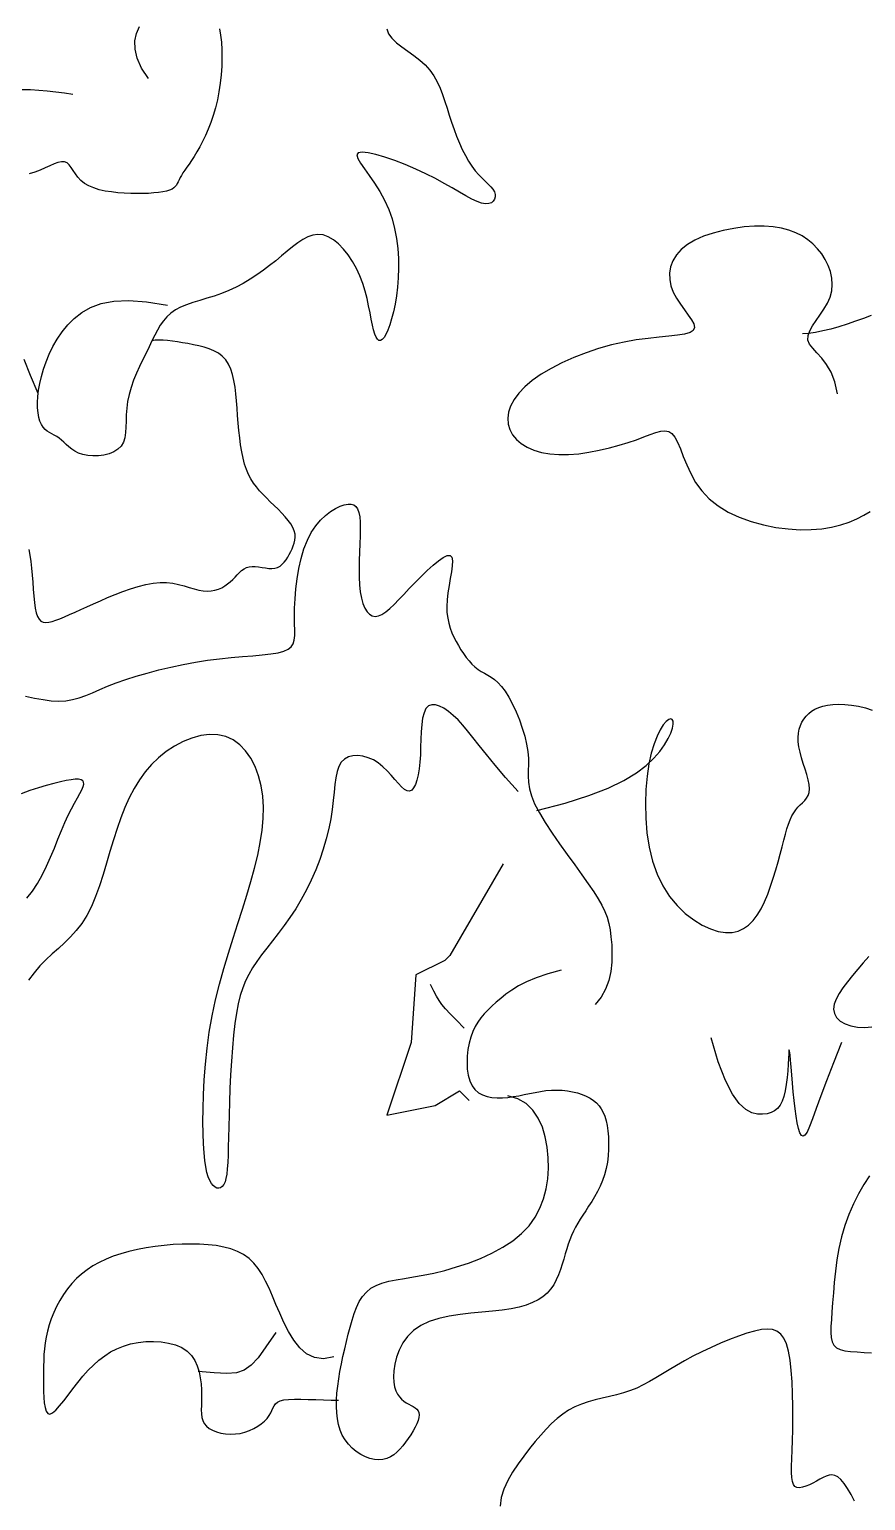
# Model space of a CAD drawing. Extents: x 2475 to 5335, y 627 to 2827.
# Drawn here: x 3806.6 to 3945.7, y 2127.4 to 2372.1 of the extents above; entities that cross this region are included whole.
import ezdxf

# ---------------------------------------------------------------- set-up
doc = ezdxf.new("R2010")
doc.units = 0
doc.header["$MEASUREMENT"] = 0
doc.layers.add('3', color=3, linetype='CONTINUOUS')
doc.layers.add('7', color=7, linetype='CONTINUOUS')

msp = doc.modelspace()

# ---------------------------------------------------------------- linework, layer by layer
at = {"layer": '3'}
for points in [[(3838.18, 2372.16), (3838.37, 2371.11), (3838.5, 2369.94), (3838.58, 2368.68), (3838.6, 2367.34), (3838.57, 2365.96), (3838.47, 2364.55), (3838.32, 2363.13), (3838.11, 2361.73), (3837.84, 2360.36), (3837.52, 2359.05), (3837.15, 2357.79), (3836.74, 2356.6), (3836.3, 2355.48), (3835.84, 2354.43), (3835.37, 2353.44), (3834.9, 2352.54), (3834.43, 2351.71), (3833.98, 2350.97), (3833.55, 2350.29), (3833.15, 2349.69), (3832.77, 2349.15), (3832.43, 2348.65), (3832.12, 2348.21), (3831.86, 2347.8), (3831.64, 2347.43), (3831.46, 2347.08), (3831.31, 2346.76), (3831.17, 2346.46), (3831.02, 2346.19), (3830.84, 2345.94), (3830.6, 2345.71), (3830.29, 2345.51), (3829.89, 2345.33), (3829.37, 2345.18), (3828.75, 2345.06), (3828.04, 2344.95), (3827.24, 2344.88), (3826.37, 2344.82), (3825.44, 2344.79), (3824.45, 2344.79), (3823.42, 2344.81), (3822.35, 2344.86), (3821.28, 2344.93), (3820.21, 2345.05), (3819.17, 2345.21), (3818.19, 2345.43), (3817.27, 2345.71), (3816.44, 2346.05), (3815.72, 2346.47), (3815.13, 2346.96), (3814.64, 2347.51), (3814.22, 2348.07), (3813.86, 2348.62), (3813.53, 2349.13), (3813.19, 2349.55), (3812.82, 2349.87), (3812.4, 2350.05), (3811.9, 2350.07), (3811.32, 2349.95), (3810.67, 2349.72), (3809.96, 2349.41), (3809.18, 2349.05), (3808.35, 2348.69), (3807.47, 2348.34), (3806.54, 2348.04)], [(3866.04, 2372.18), (3866.33, 2371.37), (3866.88, 2370.61), (3867.63, 2369.88), (3868.53, 2369.18), (3869.51, 2368.47), (3870.53, 2367.75), (3871.52, 2366.99), (3872.42, 2366.18), (3873.2, 2365.3), (3873.85, 2364.36), (3874.41, 2363.37), (3874.89, 2362.32), (3875.31, 2361.24), (3875.69, 2360.12), (3876.06, 2358.97), (3876.42, 2357.81), (3876.81, 2356.64), (3877.22, 2355.46), (3877.65, 2354.31), (3878.11, 2353.19), (3878.59, 2352.11), (3879.1, 2351.1), (3879.62, 2350.16), (3880.17, 2349.32), (3880.75, 2348.57), (3881.32, 2347.91), (3881.89, 2347.33), (3882.42, 2346.82), (3882.91, 2346.35), (3883.34, 2345.91), (3883.68, 2345.49), (3883.93, 2345.07), (3884.05, 2344.64), (3884.07, 2344.23), (3883.97, 2343.85), (3883.75, 2343.52), (3883.43, 2343.27), (3882.99, 2343.12), (3882.45, 2343.08), (3881.8, 2343.19), (3881.04, 2343.46), (3880.18, 2343.87), (3879.2, 2344.4), (3878.11, 2345.02), (3876.9, 2345.72), (3875.57, 2346.48), (3874.12, 2347.27), (3872.55, 2348.07), (3870.85, 2348.85), (3869.1, 2349.6), (3867.36, 2350.27), (3865.7, 2350.85), (3864.19, 2351.29), (3862.91, 2351.58), (3861.92, 2351.68), (3861.29, 2351.56), (3861.07, 2351.21), (3861.22, 2350.63), (3861.65, 2349.85), (3862.31, 2348.89), (3863.11, 2347.78), (3863.98, 2346.52), (3864.86, 2345.15), (3865.67, 2343.69), (3866.35, 2342.16), (3866.9, 2340.58), (3867.33, 2338.95), (3867.64, 2337.3), (3867.85, 2335.64), (3867.96, 2333.99), (3867.98, 2332.36), (3867.93, 2330.77), (3867.81, 2329.24), (3867.63, 2327.77), (3867.4, 2326.39), (3867.13, 2325.11), (3866.83, 2323.96), (3866.52, 2322.93), (3866.2, 2322.07), (3865.88, 2321.37), (3865.57, 2320.85), (3865.28, 2320.51), (3865, 2320.35), (3864.73, 2320.37), (3864.48, 2320.55), (3864.24, 2320.91), (3864.02, 2321.42), (3863.82, 2322.1), (3863.63, 2322.92), (3863.44, 2323.88), (3863.24, 2324.95), (3863.01, 2326.1), (3862.74, 2327.32), (3862.42, 2328.57), (3862.02, 2329.84), (3861.54, 2331.09), (3860.97, 2332.32), (3860.32, 2333.49), (3859.59, 2334.57), (3858.81, 2335.55), (3857.99, 2336.4), (3857.14, 2337.09), (3856.28, 2337.6), (3855.42, 2337.91), (3854.58, 2337.99), (3853.74, 2337.88), (3852.91, 2337.59), (3852.07, 2337.14), (3851.21, 2336.58), (3850.34, 2335.92), (3849.45, 2335.19), (3848.51, 2334.41), (3847.54, 2333.62), (3846.53, 2332.83), (3845.49, 2332.04), (3844.4, 2331.27), (3843.29, 2330.53), (3842.14, 2329.84), (3840.97, 2329.21), (3839.77, 2328.65), (3838.55, 2328.16), (3837.32, 2327.74), (3836.1, 2327.36), (3834.92, 2327), (3833.78, 2326.65), (3832.71, 2326.28), (3831.73, 2325.87), (3830.85, 2325.42), (3830.09, 2324.89), (3829.43, 2324.29), (3828.85, 2323.62), (3828.33, 2322.88), (3827.86, 2322.08), (3827.41, 2321.21), (3826.95, 2320.29), (3826.48, 2319.3), (3825.97, 2318.26), (3825.44, 2317.17), (3824.9, 2316.04), (3824.39, 2314.89), (3823.91, 2313.72), (3823.49, 2312.54), (3823.14, 2311.37), (3822.89, 2310.22), (3822.75, 2309.08), (3822.68, 2307.99), (3822.65, 2306.94), (3822.63, 2305.95), (3822.57, 2305.02), (3822.45, 2304.18), (3822.22, 2303.43), (3821.84, 2302.79), (3821.3, 2302.26), (3820.61, 2301.83), (3819.81, 2301.52), (3818.95, 2301.3), (3818.04, 2301.19), (3817.13, 2301.17), (3816.26, 2301.24), (3815.46, 2301.39), (3814.75, 2301.63), (3814.14, 2301.93), (3813.61, 2302.27), (3813.13, 2302.65), (3812.7, 2303.04), (3812.3, 2303.42), (3811.91, 2303.78), (3811.52, 2304.1), (3811.12, 2304.37), (3810.71, 2304.6), (3810.31, 2304.82), (3809.91, 2305.04), (3809.52, 2305.28), (3809.16, 2305.57), (3808.84, 2305.93), (3808.55, 2306.37), (3808.31, 2306.92), (3808.13, 2307.56), (3808, 2308.3), (3807.93, 2309.12), (3807.92, 2310.03), (3807.97, 2311.02), (3808.09, 2312.07), (3808.29, 2313.19), (3808.55, 2314.36), (3808.9, 2315.57), (3809.33, 2316.82), (3809.86, 2318.07), (3810.47, 2319.33), (3811.2, 2320.56), (3812.02, 2321.77), (3812.97, 2322.93), (3814.03, 2324.02), (3815.28, 2325), (3816.75, 2325.84), (3818.51, 2326.48), (3820.62, 2326.88), (3823.12, 2327), (3826.07, 2326.79), (3829.54, 2326.2)], [(3826.39, 2363.94), (3825.24, 2365.66), (3824.51, 2367.28), (3824.15, 2368.78), (3824.13, 2370.17), (3824.39, 2371.43), (3824.89, 2372.57)], [(3805.38, 2362.1), (3806.72, 2362.07), (3808.11, 2361.99), (3809.54, 2361.86), (3810.97, 2361.7), (3812.4, 2361.52), (3813.8, 2361.32)], [(3941.04, 2311.48), (3940.6, 2313.46), (3939.97, 2315.07), (3939.2, 2316.38), (3938.39, 2317.43), (3937.6, 2318.31), (3936.91, 2319.06), (3936.39, 2319.74), (3936.11, 2320.42), (3936.13, 2321.15), (3936.4, 2321.94), (3936.87, 2322.77), (3937.45, 2323.66), (3938.11, 2324.58), (3938.76, 2325.54), (3939.34, 2326.54), (3939.79, 2327.57), (3940.06, 2328.62), (3940.15, 2329.68), (3940.07, 2330.74), (3939.84, 2331.8), (3939.48, 2332.82), (3938.99, 2333.81), (3938.39, 2334.74), (3937.71, 2335.61), (3936.94, 2336.4), (3936.08, 2337.11), (3935.14, 2337.73), (3934.1, 2338.26), (3932.95, 2338.69), (3931.69, 2339.02), (3930.32, 2339.24), (3928.82, 2339.35), (3927.2, 2339.35), (3925.5, 2339.23), (3923.76, 2339), (3922.02, 2338.66), (3920.34, 2338.22), (3918.75, 2337.68), (3917.31, 2337.04), (3916.05, 2336.3), (3915.02, 2335.48), (3914.22, 2334.58), (3913.63, 2333.62), (3913.26, 2332.61), (3913.08, 2331.57), (3913.1, 2330.51), (3913.31, 2329.45), (3913.69, 2328.4), (3914.23, 2327.37), (3914.88, 2326.39), (3915.55, 2325.45), (3916.19, 2324.58), (3916.72, 2323.79), (3917.09, 2323.09), (3917.21, 2322.5), (3917.02, 2322.02), (3916.48, 2321.66), (3915.59, 2321.4), (3914.41, 2321.21), (3912.98, 2321.05), (3911.33, 2320.89), (3909.51, 2320.69), (3907.55, 2320.43), (3905.5, 2320.08), (3903.4, 2319.6), (3901.28, 2319), (3899.18, 2318.3), (3897.14, 2317.51), (3895.18, 2316.64), (3893.36, 2315.71), (3891.7, 2314.72), (3890.23, 2313.7), (3888.99, 2312.65), (3887.99, 2311.58), (3887.2, 2310.51), (3886.64, 2309.45), (3886.29, 2308.41), (3886.15, 2307.4), (3886.22, 2306.43), (3886.48, 2305.52), (3886.94, 2304.67), (3887.59, 2303.89), (3888.4, 2303.2), (3889.38, 2302.6), (3890.51, 2302.11), (3891.77, 2301.73), (3893.16, 2301.48), (3894.67, 2301.36), (3896.28, 2301.37), (3897.96, 2301.51), (3899.67, 2301.76), (3901.39, 2302.08), (3903.07, 2302.48), (3904.69, 2302.92), (3906.2, 2303.38), (3907.58, 2303.85), (3908.8, 2304.31), (3909.87, 2304.72), (3910.8, 2305.04), (3911.61, 2305.26), (3912.31, 2305.32), (3912.93, 2305.2), (3913.48, 2304.86), (3913.97, 2304.27), (3914.42, 2303.41), (3914.88, 2302.31), (3915.37, 2301.05), (3915.93, 2299.66), (3916.6, 2298.2), (3917.42, 2296.74), (3918.43, 2295.32), (3919.66, 2294.01), (3921.14, 2292.84), (3922.82, 2291.82), (3924.68, 2290.96), (3926.65, 2290.24), (3928.7, 2289.68), (3930.77, 2289.27), (3932.81, 2289), (3934.79, 2288.87), (3936.66, 2288.89), (3938.41, 2289.04), (3940.04, 2289.3), (3941.56, 2289.67), (3942.96, 2290.13), (3944.24, 2290.67), (3945.4, 2291.27), (3946.45, 2291.93)], [(3946.61, 2324.52), (3945.34, 2324.03), (3944.01, 2323.54), (3942.65, 2323.07), (3941.27, 2322.64), (3939.91, 2322.25), (3938.6, 2321.93), (3937.36, 2321.68), (3936.22, 2321.52), (3935.21, 2321.46)], [(3806.45, 2285.57), (3806.65, 2284.64), (3806.81, 2283.6), (3806.93, 2282.48), (3807.03, 2281.31), (3807.12, 2280.13), (3807.2, 2278.96), (3807.29, 2277.83), (3807.39, 2276.79), (3807.52, 2275.85), (3807.69, 2275.06), (3807.9, 2274.44), (3808.16, 2273.98), (3808.48, 2273.67), (3808.85, 2273.49), (3809.28, 2273.43), (3809.77, 2273.47), (3810.33, 2273.6), (3810.96, 2273.81), (3811.65, 2274.07), (3812.42, 2274.39), (3813.25, 2274.75), (3814.15, 2275.16), (3815.11, 2275.6), (3816.13, 2276.07), (3817.22, 2276.56), (3818.37, 2277.07), (3819.58, 2277.59), (3820.82, 2278.11), (3822.1, 2278.6), (3823.38, 2279.05), (3824.66, 2279.44), (3825.92, 2279.76), (3827.14, 2279.98), (3828.3, 2280.09), (3829.4, 2280.07), (3830.43, 2279.96), (3831.39, 2279.77), (3832.31, 2279.54), (3833.16, 2279.28), (3833.97, 2279.04), (3834.74, 2278.84), (3835.46, 2278.7), (3836.15, 2278.66), (3836.81, 2278.69), (3837.42, 2278.81), (3838.01, 2278.99), (3838.56, 2279.23), (3839.07, 2279.52), (3839.55, 2279.85), (3839.99, 2280.21), (3840.4, 2280.6), (3840.78, 2280.99), (3841.15, 2281.38), (3841.51, 2281.75), (3841.88, 2282.08), (3842.27, 2282.36), (3842.68, 2282.58), (3843.13, 2282.72), (3843.62, 2282.77), (3844.15, 2282.75), (3844.7, 2282.69), (3845.27, 2282.6), (3845.83, 2282.51), (3846.38, 2282.44), (3846.91, 2282.42), (3847.4, 2282.47), (3847.85, 2282.61), (3848.26, 2282.83), (3848.62, 2283.12), (3848.96, 2283.48), (3849.26, 2283.87), (3849.54, 2284.31), (3849.8, 2284.76), (3850.04, 2285.23), (3850.27, 2285.7), (3850.47, 2286.18), (3850.64, 2286.66), (3850.75, 2287.15), (3850.8, 2287.65), (3850.77, 2288.16), (3850.64, 2288.7), (3850.42, 2289.25), (3850.08, 2289.83), (3849.64, 2290.42), (3849.13, 2291.03), (3848.55, 2291.65), (3847.93, 2292.28), (3847.29, 2292.9), (3846.65, 2293.53), (3846.02, 2294.15), (3845.42, 2294.76), (3844.87, 2295.36), (3844.35, 2295.99), (3843.87, 2296.64), (3843.43, 2297.34), (3843.03, 2298.08), (3842.68, 2298.9), (3842.38, 2299.8), (3842.11, 2300.78), (3841.9, 2301.85), (3841.71, 2302.98), (3841.56, 2304.16), (3841.43, 2305.38), (3841.31, 2306.61), (3841.21, 2307.85), (3841.12, 2309.09), (3841.02, 2310.3), (3840.91, 2311.47), (3840.78, 2312.6), (3840.6, 2313.67), (3840.37, 2314.67), (3840.08, 2315.58), (3839.7, 2316.41), (3839.23, 2317.12), (3838.66, 2317.72), (3838, 2318.22), (3837.27, 2318.63), (3836.47, 2318.97), (3835.62, 2319.24), (3834.74, 2319.46), (3833.85, 2319.65), (3832.95, 2319.82), (3832.06, 2319.98), (3831.19, 2320.13), (3830.36, 2320.25), (3829.56, 2320.35), (3828.81, 2320.41), (3828.12, 2320.42), (3827.5, 2320.39), (3826.95, 2320.29)], [(3808.03, 2311.54), (3806.74, 2314.53), (3805.71, 2317.21)], [(3805.9, 2261.17), (3807.4, 2260.87), (3808.83, 2260.62), (3810.19, 2260.44), (3811.46, 2260.37), (3812.64, 2260.44), (3813.76, 2260.63), (3814.86, 2260.93), (3815.95, 2261.32), (3817.08, 2261.77), (3818.28, 2262.28), (3819.58, 2262.83), (3821.01, 2263.39), (3822.6, 2263.95), (3824.32, 2264.51), (3826.16, 2265.04), (3828.1, 2265.55), (3830.09, 2266.03), (3832.13, 2266.46), (3834.18, 2266.84), (3836.22, 2267.15), (3838.22, 2267.4), (3840.16, 2267.6), (3842.01, 2267.76), (3843.74, 2267.91), (3845.32, 2268.05), (3846.73, 2268.21), (3847.94, 2268.41), (3848.91, 2268.66), (3849.64, 2268.98), (3850.14, 2269.39), (3850.46, 2269.89), (3850.64, 2270.51), (3850.71, 2271.26), (3850.71, 2272.16), (3850.69, 2273.21), (3850.67, 2274.44), (3850.69, 2275.84), (3850.77, 2277.39), (3850.91, 2279.03), (3851.13, 2280.73), (3851.41, 2282.43), (3851.78, 2284.09), (3852.25, 2285.67), (3852.81, 2287.12), (3853.47, 2288.39), (3854.21, 2289.5), (3855.01, 2290.45), (3855.84, 2291.24), (3856.67, 2291.89), (3857.49, 2292.39), (3858.26, 2292.77), (3858.96, 2293.02), (3859.58, 2293.15), (3860.1, 2293.15), (3860.54, 2293.02), (3860.9, 2292.75), (3861.18, 2292.33), (3861.39, 2291.76), (3861.53, 2291.03), (3861.6, 2290.13), (3861.62, 2289.06), (3861.6, 2287.85), (3861.55, 2286.53), (3861.49, 2285.15), (3861.44, 2283.75), (3861.41, 2282.34), (3861.42, 2280.99), (3861.48, 2279.71), (3861.61, 2278.54), (3861.8, 2277.51), (3862.06, 2276.61), (3862.37, 2275.85), (3862.74, 2275.24), (3863.16, 2274.8), (3863.62, 2274.53), (3864.12, 2274.44), (3864.65, 2274.53), (3865.23, 2274.79), (3865.85, 2275.21), (3866.52, 2275.77), (3867.24, 2276.45), (3868.02, 2277.24), (3868.86, 2278.12), (3869.77, 2279.08), (3870.74, 2280.09), (3871.75, 2281.11), (3872.76, 2282.09), (3873.73, 2282.97), (3874.63, 2283.72), (3875.43, 2284.27), (3876.08, 2284.58), (3876.56, 2284.6), (3876.84, 2284.3), (3876.94, 2283.71), (3876.91, 2282.89), (3876.78, 2281.89), (3876.59, 2280.77), (3876.38, 2279.57), (3876.19, 2278.37), (3876.06, 2277.2), (3876.01, 2276.11), (3876.04, 2275.11), (3876.16, 2274.19), (3876.34, 2273.32), (3876.58, 2272.51), (3876.87, 2271.74), (3877.2, 2271.01), (3877.56, 2270.29), (3877.95, 2269.59), (3878.36, 2268.91), (3878.8, 2268.26), (3879.25, 2267.64), (3879.71, 2267.06), (3880.2, 2266.53), (3880.7, 2266.06), (3881.21, 2265.65), (3881.73, 2265.3), (3882.27, 2264.99), (3882.82, 2264.68), (3883.38, 2264.34), (3883.95, 2263.94), (3884.53, 2263.44), (3885.13, 2262.81), (3885.73, 2262.01), (3886.35, 2261.02), (3886.96, 2259.87), (3887.54, 2258.61), (3888.09, 2257.27), (3888.58, 2255.89), (3888.99, 2254.52), (3889.3, 2253.2), (3889.5, 2251.96), (3889.59, 2250.84), (3889.59, 2249.81), (3889.56, 2248.83), (3889.55, 2247.87), (3889.6, 2246.87), (3889.77, 2245.8), (3890.1, 2244.62), (3890.63, 2243.3), (3891.42, 2241.8), (3892.4, 2240.16), (3893.54, 2238.43), (3894.77, 2236.65), (3896.04, 2234.86), (3897.3, 2233.13), (3898.49, 2231.49), (3899.56, 2229.99), (3900.46, 2228.67), (3901.21, 2227.49), (3901.81, 2226.41), (3902.29, 2225.4), (3902.67, 2224.41), (3902.95, 2223.4), (3903.17, 2222.32), (3903.33, 2221.14), (3903.45, 2219.83), (3903.5, 2218.4), (3903.45, 2216.92), (3903.28, 2215.4), (3902.95, 2213.91), (3902.43, 2212.46), (3901.68, 2211.11), (3900.69, 2209.9)], [(3887.87, 2245.31), (3885.79, 2247.68), (3884.06, 2249.73), (3882.6, 2251.5), (3881.39, 2253.01), (3880.36, 2254.31), (3879.47, 2255.42), (3878.66, 2256.39), (3877.88, 2257.24), (3877.1, 2257.99), (3876.31, 2258.64), (3875.54, 2259.17), (3874.81, 2259.54), (3874.12, 2259.75), (3873.5, 2259.76), (3872.97, 2259.56), (3872.54, 2259.12), (3872.22, 2258.43), (3871.99, 2257.53), (3871.84, 2256.46), (3871.75, 2255.27), (3871.7, 2254.01), (3871.65, 2252.71), (3871.61, 2251.43), (3871.53, 2250.2), (3871.41, 2249.08), (3871.25, 2248.08), (3871.04, 2247.22), (3870.79, 2246.5), (3870.5, 2245.95), (3870.17, 2245.58), (3869.8, 2245.4), (3869.4, 2245.43), (3868.95, 2245.68), (3868.47, 2246.11), (3867.95, 2246.67), (3867.38, 2247.33), (3866.77, 2248.05), (3866.11, 2248.77), (3865.39, 2249.46), (3864.62, 2250.08), (3863.79, 2250.58), (3862.93, 2250.96), (3862.06, 2251.21), (3861.21, 2251.32), (3860.4, 2251.28), (3859.65, 2251.09), (3859, 2250.73), (3858.46, 2250.2), (3858.06, 2249.51), (3857.76, 2248.64), (3857.55, 2247.63), (3857.39, 2246.49), (3857.26, 2245.21), (3857.12, 2243.83), (3856.94, 2242.35), (3856.7, 2240.79), (3856.37, 2239.16), (3855.95, 2237.47), (3855.45, 2235.75), (3854.86, 2234.02), (3854.2, 2232.3), (3853.47, 2230.6), (3852.67, 2228.95), (3851.8, 2227.35), (3850.88, 2225.84), (3849.92, 2224.4), (3848.94, 2223.04), (3847.95, 2221.74), (3846.99, 2220.49), (3846.06, 2219.3), (3845.18, 2218.16), (3844.39, 2217.06), (3843.68, 2215.99), (3843.06, 2214.92), (3842.51, 2213.82), (3842.05, 2212.67), (3841.64, 2211.41), (3841.29, 2210.03), (3841, 2208.49), (3840.74, 2206.76), (3840.52, 2204.83), (3840.34, 2202.72), (3840.18, 2200.49), (3840.05, 2198.21), (3839.94, 2195.92), (3839.86, 2193.68), (3839.79, 2191.54), (3839.74, 2189.56), (3839.69, 2187.79), (3839.66, 2186.21), (3839.61, 2184.82), (3839.56, 2183.62), (3839.49, 2182.58), (3839.4, 2181.71), (3839.27, 2180.98), (3839.11, 2180.4), (3838.9, 2179.95), (3838.65, 2179.62), (3838.37, 2179.41), (3838.07, 2179.33), (3837.76, 2179.37), (3837.45, 2179.52), (3837.14, 2179.78), (3836.85, 2180.15), (3836.57, 2180.63), (3836.33, 2181.23), (3836.11, 2181.98), (3835.92, 2182.88), (3835.76, 2183.96), (3835.63, 2185.23), (3835.53, 2186.72), (3835.46, 2188.43), (3835.43, 2190.39), (3835.45, 2192.55), (3835.52, 2194.9), (3835.65, 2197.38), (3835.85, 2199.97), (3836.13, 2202.63), (3836.5, 2205.32), (3836.97, 2208.02), (3837.54, 2210.69), (3838.19, 2213.31), (3838.91, 2215.9), (3839.67, 2218.44), (3840.46, 2220.94), (3841.25, 2223.38), (3842.02, 2225.77), (3842.75, 2228.11), (3843.43, 2230.39), (3844.03, 2232.6), (3844.55, 2234.76), (3844.97, 2236.85), (3845.27, 2238.88), (3845.46, 2240.84), (3845.5, 2242.73), (3845.39, 2244.55), (3845.12, 2246.3), (3844.69, 2247.96), (3844.12, 2249.49), (3843.4, 2250.88), (3842.54, 2252.1), (3841.56, 2253.12), (3840.45, 2253.92), (3839.23, 2254.47), (3837.91, 2254.76), (3836.51, 2254.81), (3835.06, 2254.62), (3833.59, 2254.22), (3832.13, 2253.64), (3830.7, 2252.88), (3829.33, 2251.98), (3828.05, 2250.96), (3826.88, 2249.82), (3825.82, 2248.58), (3824.86, 2247.25), (3823.98, 2245.81), (3823.18, 2244.28), (3822.45, 2242.66), (3821.77, 2240.95), (3821.14, 2239.16), (3820.54, 2237.28), (3819.96, 2235.36), (3819.39, 2233.43), (3818.81, 2231.51), (3818.21, 2229.65), (3817.57, 2227.87), (3816.87, 2226.22), (3816.11, 2224.72), (3815.27, 2223.39), (3814.36, 2222.22), (3813.4, 2221.16), (3812.4, 2220.18), (3811.38, 2219.24), (3810.35, 2218.31), (3809.32, 2217.34), (3808.32, 2216.31), (3807.35, 2215.17), (3806.42, 2213.94)], [(3891.01, 2242.16), (3895.72, 2243.39), (3899.64, 2244.64), (3902.87, 2245.9), (3905.49, 2247.17), (3907.57, 2248.42), (3909.2, 2249.66), (3910.47, 2250.86), (3911.46, 2252.01), (3912.25, 2253.11), (3912.85, 2254.13), (3913.28, 2255.06), (3913.55, 2255.86), (3913.67, 2256.52), (3913.66, 2257.02), (3913.52, 2257.33), (3913.27, 2257.44), (3912.93, 2257.33), (3912.5, 2256.99), (3912.02, 2256.41), (3911.51, 2255.6), (3911, 2254.55), (3910.5, 2253.26), (3910.04, 2251.72), (3909.65, 2249.94), (3909.35, 2247.91), (3909.14, 2245.69), (3909.06, 2243.34), (3909.12, 2240.91), (3909.32, 2238.46), (3909.69, 2236.05), (3910.24, 2233.74), (3910.99, 2231.58), (3911.95, 2229.62), (3913.08, 2227.89), (3914.34, 2226.36), (3915.69, 2225.06), (3917.09, 2223.98), (3918.5, 2223.12), (3919.88, 2222.48), (3921.19, 2222.06), (3922.39, 2221.87), (3923.49, 2221.9), (3924.49, 2222.12), (3925.4, 2222.53), (3926.23, 2223.12), (3926.98, 2223.87), (3927.67, 2224.77), (3928.3, 2225.82), (3928.88, 2226.98), (3929.41, 2228.24), (3929.9, 2229.56), (3930.34, 2230.92), (3930.75, 2232.29), (3931.13, 2233.64), (3931.47, 2234.93), (3931.79, 2236.13), (3932.08, 2237.23), (3932.35, 2238.23), (3932.61, 2239.12), (3932.88, 2239.92), (3933.14, 2240.63), (3933.43, 2241.26), (3933.73, 2241.81), (3934.07, 2242.3), (3934.43, 2242.72), (3934.82, 2243.11), (3935.2, 2243.47), (3935.56, 2243.84), (3935.87, 2244.23), (3936.12, 2244.67), (3936.29, 2245.18), (3936.35, 2245.78), (3936.29, 2246.49), (3936.13, 2247.29), (3935.9, 2248.15), (3935.63, 2249.07), (3935.33, 2250), (3935.05, 2250.95), (3934.79, 2251.87), (3934.6, 2252.75), (3934.5, 2253.58), (3934.47, 2254.34), (3934.53, 2255.05), (3934.65, 2255.7), (3934.85, 2256.3), (3935.11, 2256.86), (3935.43, 2257.37), (3935.81, 2257.84), (3936.24, 2258.28), (3936.72, 2258.67), (3937.27, 2259.01), (3937.89, 2259.3), (3938.58, 2259.54), (3939.36, 2259.71), (3940.22, 2259.82), (3941.18, 2259.85), (3942.23, 2259.82), (3943.35, 2259.7), (3944.51, 2259.51), (3945.67, 2259.23), (3946.81, 2258.88)], [(3806.13, 2227.58), (3807.06, 2228.74), (3807.92, 2230.02), (3808.7, 2231.42), (3809.42, 2232.89), (3810.09, 2234.4), (3810.72, 2235.92), (3811.32, 2237.4), (3811.9, 2238.83), (3812.46, 2240.16), (3813.03, 2241.37), (3813.57, 2242.45), (3814.09, 2243.41), (3814.55, 2244.26), (3814.95, 2244.99), (3815.27, 2245.62), (3815.5, 2246.14), (3815.61, 2246.56), (3815.59, 2246.89), (3815.44, 2247.13), (3815.16, 2247.29), (3814.74, 2247.36), (3814.19, 2247.36), (3813.5, 2247.29), (3812.68, 2247.15), (3811.71, 2246.94), (3810.61, 2246.67), (3809.38, 2246.35), (3808.06, 2245.95), (3806.65, 2245.48), (3805.19, 2244.94)], [(3885.37, 2233.32), (3876.52, 2218.04), (3875.71, 2217.24), (3870.88, 2214.83), (3870.08, 2203.57), (3866.05, 2191.51), (3874.1, 2193.12), (3878.13, 2195.53), (3879.74, 2193.92)], [(3946.23, 2217.89), (3945.31, 2216.83), (3944.4, 2215.76), (3943.51, 2214.72), (3942.68, 2213.69), (3941.93, 2212.69), (3941.29, 2211.73), (3940.81, 2210.81), (3940.49, 2209.94), (3940.38, 2209.13), (3940.51, 2208.39), (3940.88, 2207.73), (3941.49, 2207.16), (3942.29, 2206.69), (3943.26, 2206.35), (3944.34, 2206.15), (3945.52, 2206.09), (3946.76, 2206.21)], [(3895.03, 2215.63), (3892.8, 2215.01), (3890.9, 2214.36), (3889.3, 2213.69), (3887.95, 2213), (3886.81, 2212.31), (3885.83, 2211.62), (3884.99, 2210.93), (3884.23, 2210.27), (3883.53, 2209.63), (3882.86, 2208.99), (3882.25, 2208.35), (3881.69, 2207.69), (3881.19, 2206.99), (3880.73, 2206.23), (3880.34, 2205.41), (3880.01, 2204.5), (3879.74, 2203.5), (3879.54, 2202.44), (3879.42, 2201.33), (3879.38, 2200.23), (3879.43, 2199.15), (3879.58, 2198.13), (3879.84, 2197.2), (3880.21, 2196.4), (3880.69, 2195.75), (3881.28, 2195.24), (3881.96, 2194.86), (3882.71, 2194.6), (3883.53, 2194.44), (3884.39, 2194.37), (3885.27, 2194.38), (3886.18, 2194.46), (3887.08, 2194.58), (3887.99, 2194.74), (3888.89, 2194.92), (3889.8, 2195.11), (3890.7, 2195.29), (3891.61, 2195.46), (3892.51, 2195.58), (3893.42, 2195.66), (3894.32, 2195.68), (3895.22, 2195.64), (3896.09, 2195.54), (3896.94, 2195.39), (3897.75, 2195.19), (3898.51, 2194.95), (3899.22, 2194.65), (3899.86, 2194.32), (3900.43, 2193.95), (3900.92, 2193.54), (3901.35, 2193.07), (3901.72, 2192.55), (3902.03, 2191.96), (3902.29, 2191.31), (3902.51, 2190.58), (3902.68, 2189.77), (3902.81, 2188.87), (3902.9, 2187.9), (3902.94, 2186.89), (3902.93, 2185.83), (3902.86, 2184.76), (3902.73, 2183.68), (3902.54, 2182.62), (3902.27, 2181.59), (3901.94, 2180.61), (3901.54, 2179.68), (3901.09, 2178.79), (3900.61, 2177.94), (3900.12, 2177.13), (3899.61, 2176.35), (3899.12, 2175.61), (3898.65, 2174.89), (3898.22, 2174.2), (3897.82, 2173.52), (3897.45, 2172.85), (3897.11, 2172.18), (3896.79, 2171.49), (3896.5, 2170.78), (3896.23, 2170.04), (3895.97, 2169.26), (3895.72, 2168.44), (3895.47, 2167.57), (3895.21, 2166.69), (3894.93, 2165.81), (3894.61, 2164.94), (3894.23, 2164.1), (3893.8, 2163.3), (3893.29, 2162.56), (3892.69, 2161.9), (3891.99, 2161.3), (3891.19, 2160.78), (3890.27, 2160.32), (3889.22, 2159.92), (3888.04, 2159.58), (3886.72, 2159.3), (3885.24, 2159.08), (3883.6, 2158.9), (3881.86, 2158.74), (3880.04, 2158.57), (3878.21, 2158.36), (3876.41, 2158.08), (3874.69, 2157.7), (3873.1, 2157.2), (3871.69, 2156.53), (3870.49, 2155.69), (3869.5, 2154.7), (3868.71, 2153.61), (3868.1, 2152.44), (3867.65, 2151.26), (3867.35, 2150.09), (3867.18, 2148.97), (3867.13, 2147.95), (3867.18, 2147.07), (3867.31, 2146.3), (3867.52, 2145.66), (3867.8, 2145.11), (3868.12, 2144.65), (3868.49, 2144.26), (3868.87, 2143.94), (3869.27, 2143.67), (3869.67, 2143.43), (3870.06, 2143.22), (3870.42, 2143.02), (3870.75, 2142.81), (3871.02, 2142.59), (3871.24, 2142.33), (3871.37, 2142.02), (3871.42, 2141.66), (3871.37, 2141.22), (3871.23, 2140.72), (3871.02, 2140.17), (3870.73, 2139.58), (3870.39, 2138.97), (3870.01, 2138.34), (3869.58, 2137.71), (3869.14, 2137.1), (3868.68, 2136.51), (3868.2, 2135.96), (3867.7, 2135.46), (3867.18, 2135.02), (3866.62, 2134.66), (3866.03, 2134.39), (3865.39, 2134.21), (3864.71, 2134.15), (3863.99, 2134.21), (3863.23, 2134.39), (3862.46, 2134.68), (3861.69, 2135.07), (3860.96, 2135.56), (3860.26, 2136.13), (3859.63, 2136.78), (3859.08, 2137.5), (3858.62, 2138.29), (3858.27, 2139.13), (3857.99, 2140.03), (3857.8, 2140.99), (3857.69, 2141.99), (3857.64, 2143.04), (3857.66, 2144.14), (3857.74, 2145.27), (3857.86, 2146.45), (3858.03, 2147.65), (3858.24, 2148.88), (3858.47, 2150.12), (3858.74, 2151.36), (3859.02, 2152.61), (3859.31, 2153.84), (3859.62, 2155.06), (3859.92, 2156.25), (3860.24, 2157.4), (3860.59, 2158.5), (3860.99, 2159.53), (3861.45, 2160.48), (3861.99, 2161.33), (3862.63, 2162.08), (3863.37, 2162.7), (3864.24, 2163.18), (3865.23, 2163.56), (3866.35, 2163.87), (3867.6, 2164.12), (3868.97, 2164.35), (3870.46, 2164.6), (3872.09, 2164.89), (3873.83, 2165.24), (3875.7, 2165.69), (3877.65, 2166.25), (3879.63, 2166.91), (3881.6, 2167.67), (3883.51, 2168.54), (3885.32, 2169.52), (3886.99, 2170.61), (3888.46, 2171.81), (3889.7, 2173.12), (3890.71, 2174.53), (3891.52, 2176.03), (3892.13, 2177.6), (3892.56, 2179.24), (3892.81, 2180.93), (3892.92, 2182.66), (3892.88, 2184.41), (3892.72, 2186.16), (3892.4, 2187.88), (3891.92, 2189.52), (3891.24, 2191.02), (3890.35, 2192.34), (3889.22, 2193.43), (3887.84, 2194.24), (3886.18, 2194.72)], [(3878.93, 2205.98), (3877.6, 2207.31), (3876.58, 2208.36), (3875.81, 2209.19), (3875.21, 2209.9), (3874.73, 2210.58), (3874.29, 2211.3), (3873.84, 2212.15), (3873.3, 2213.22)], [(3941.71, 2203.57), (3940.33, 2200.18), (3939.18, 2197.22), (3938.24, 2194.7), (3937.48, 2192.6), (3936.86, 2190.9), (3936.37, 2189.6), (3935.96, 2188.69), (3935.61, 2188.16), (3935.3, 2187.98), (3935.02, 2188.13), (3934.76, 2188.58), (3934.53, 2189.28), (3934.32, 2190.2), (3934.13, 2191.31), (3933.96, 2192.56), (3933.8, 2193.92), (3933.65, 2195.36), (3933.52, 2196.8), (3933.4, 2198.21), (3933.3, 2199.5), (3933.2, 2200.62), (3933.12, 2201.52), (3933.05, 2202.12), (3932.99, 2202.36), (3932.95, 2202.22), (3932.91, 2201.73), (3932.86, 2200.97), (3932.81, 2200), (3932.74, 2198.9), (3932.64, 2197.75), (3932.5, 2196.6), (3932.32, 2195.53), (3932.1, 2194.6), (3931.81, 2193.81), (3931.46, 2193.16), (3931.05, 2192.63), (3930.56, 2192.22), (3929.98, 2191.93), (3929.32, 2191.74), (3928.57, 2191.64), (3927.71, 2191.66), (3926.77, 2191.88), (3925.76, 2192.43), (3924.68, 2193.43), (3923.55, 2195.01), (3922.38, 2197.28), (3921.19, 2200.36), (3919.98, 2204.37)], [(3946.35, 2181.43), (3945.42, 2179.97), (3944.52, 2178.39), (3943.68, 2176.73), (3942.91, 2174.97), (3942.25, 2173.15), (3941.71, 2171.26), (3941.27, 2169.34), (3940.93, 2167.42), (3940.67, 2165.53), (3940.48, 2163.69), (3940.33, 2161.94), (3940.21, 2160.3), (3940.1, 2158.81), (3940.01, 2157.49), (3939.94, 2156.34), (3939.91, 2155.34), (3939.97, 2154.5), (3940.12, 2153.81), (3940.41, 2153.25), (3940.84, 2152.82), (3941.45, 2152.51), (3942.24, 2152.31), (3943.2, 2152.19), (3944.29, 2152.11), (3945.45, 2152.04), (3946.66, 2151.95)], [(3857.2, 2151.3), (3855.5, 2150.99), (3854, 2151.19), (3852.69, 2151.83), (3851.55, 2152.81), (3850.55, 2154.06), (3849.67, 2155.49), (3848.9, 2157.01), (3848.21, 2158.54), (3847.59, 2160.01), (3847, 2161.4), (3846.43, 2162.7), (3845.86, 2163.9), (3845.27, 2165.01), (3844.63, 2166), (3843.92, 2166.89), (3843.11, 2167.65), (3842.2, 2168.3), (3841.19, 2168.82), (3840.08, 2169.24), (3838.89, 2169.56), (3837.62, 2169.8), (3836.29, 2169.95), (3834.89, 2170.04), (3833.46, 2170.07), (3831.98, 2170.04), (3830.48, 2169.97), (3828.97, 2169.84), (3827.47, 2169.66), (3825.99, 2169.44), (3824.53, 2169.16), (3823.13, 2168.84), (3821.79, 2168.46), (3820.52, 2168.03), (3819.32, 2167.55), (3818.19, 2167.02), (3817.14, 2166.43), (3816.16, 2165.79), (3815.24, 2165.08), (3814.39, 2164.32), (3813.6, 2163.5), (3812.88, 2162.62), (3812.22, 2161.68), (3811.62, 2160.7), (3811.09, 2159.7), (3810.62, 2158.67), (3810.21, 2157.64), (3809.86, 2156.61), (3809.58, 2155.59), (3809.36, 2154.6), (3809.19, 2153.62), (3809.07, 2152.66), (3808.99, 2151.69), (3808.94, 2150.72), (3808.92, 2149.73), (3808.91, 2148.72), (3808.91, 2147.69), (3808.91, 2146.62), (3808.92, 2145.56), (3808.96, 2144.55), (3809.04, 2143.63), (3809.17, 2142.85), (3809.36, 2142.26), (3809.63, 2141.89), (3809.98, 2141.79), (3810.43, 2141.99), (3810.97, 2142.45), (3811.59, 2143.14), (3812.28, 2143.98), (3813.02, 2144.95), (3813.81, 2145.99), (3814.63, 2147.05), (3815.48, 2148.09), (3816.34, 2149.06), (3817.23, 2149.94), (3818.14, 2150.75), (3819.09, 2151.47), (3820.08, 2152.11), (3821.12, 2152.65), (3822.22, 2153.1), (3823.4, 2153.45), (3824.64, 2153.7), (3825.92, 2153.84), (3827.22, 2153.88), (3828.49, 2153.8), (3829.72, 2153.6), (3830.87, 2153.28), (3831.9, 2152.83), (3832.79, 2152.24), (3833.51, 2151.52), (3834.07, 2150.7), (3834.49, 2149.78), (3834.8, 2148.81), (3835, 2147.81), (3835.12, 2146.8), (3835.18, 2145.81), (3835.2, 2144.87), (3835.19, 2144), (3835.18, 2143.21), (3835.17, 2142.48), (3835.2, 2141.82), (3835.28, 2141.23), (3835.43, 2140.69), (3835.66, 2140.21), (3836.01, 2139.78), (3836.47, 2139.4), (3837.04, 2139.08), (3837.69, 2138.82), (3838.42, 2138.62), (3839.2, 2138.5), (3840, 2138.44), (3840.83, 2138.47), (3841.64, 2138.57), (3842.43, 2138.77), (3843.19, 2139.03), (3843.9, 2139.37), (3844.56, 2139.75), (3845.15, 2140.17), (3845.68, 2140.61), (3846.12, 2141.07), (3846.47, 2141.52), (3846.73, 2141.97), (3846.92, 2142.39), (3847.09, 2142.79), (3847.27, 2143.16), (3847.51, 2143.48), (3847.83, 2143.76), (3848.27, 2143.98), (3848.88, 2144.14), (3849.68, 2144.23), (3850.65, 2144.27), (3851.75, 2144.26), (3852.94, 2144.23), (3854.2, 2144.18), (3855.49, 2144.13), (3856.77, 2144.08), (3858.01, 2144.07)], [(3943.87, 2127.31), (3943.28, 2128.39), (3942.69, 2129.41), (3942.12, 2130.26), (3941.58, 2130.9), (3941.07, 2131.33), (3940.58, 2131.57), (3940.1, 2131.66), (3939.62, 2131.61), (3939.14, 2131.45), (3938.63, 2131.22), (3938.09, 2130.93), (3937.52, 2130.62), (3936.93, 2130.31), (3936.34, 2130.02), (3935.76, 2129.78), (3935.21, 2129.6), (3934.71, 2129.52), (3934.28, 2129.56), (3933.93, 2129.73), (3933.68, 2130.06), (3933.51, 2130.56), (3933.42, 2131.24), (3933.38, 2132.09), (3933.39, 2133.12), (3933.42, 2134.35), (3933.48, 2135.76), (3933.53, 2137.37), (3933.57, 2139.17), (3933.6, 2141.11), (3933.59, 2143.12), (3933.55, 2145.16), (3933.46, 2147.15), (3933.32, 2149.03), (3933.13, 2150.75), (3932.86, 2152.24), (3932.52, 2153.46), (3932.09, 2154.41), (3931.57, 2155.1), (3930.95, 2155.58), (3930.21, 2155.84), (3929.35, 2155.92), (3928.36, 2155.83), (3927.23, 2155.59), (3925.95, 2155.23), (3924.55, 2154.76), (3923.07, 2154.2), (3921.54, 2153.57), (3919.99, 2152.87), (3918.45, 2152.14), (3916.96, 2151.39), (3915.55, 2150.63), (3914.25, 2149.89), (3913.04, 2149.16), (3911.9, 2148.47), (3910.81, 2147.8), (3909.75, 2147.19), (3908.71, 2146.62), (3907.65, 2146.11), (3906.57, 2145.68), (3905.44, 2145.31), (3904.27, 2144.99), (3903.08, 2144.71), (3901.89, 2144.44), (3900.7, 2144.15), (3899.53, 2143.83), (3898.4, 2143.45), (3897.31, 2143), (3896.28, 2142.44), (3895.31, 2141.79), (3894.37, 2141.05), (3893.45, 2140.22), (3892.55, 2139.29), (3891.65, 2138.28), (3890.74, 2137.2), (3889.8, 2136.03), (3888.83, 2134.79), (3887.87, 2133.48), (3886.97, 2132.13), (3886.18, 2130.73), (3885.53, 2129.32), (3885.08, 2127.89), (3884.88, 2126.46)], [(3847.54, 2155.33), (3845.93, 2152.94), (3844.62, 2151.15), (3843.47, 2149.9), (3842.31, 2149.09), (3841, 2148.67), (3839.39, 2148.54), (3837.33, 2148.64), (3834.66, 2148.89)]]:
    msp.add_lwpolyline(points, dxfattribs=at)
at = {"layer": '7'}
for radius in [640, 600]:
    msp.add_circle((3904.88, 1987.44), radius, dxfattribs=at)

doc.saveas('drawing.dxf')
